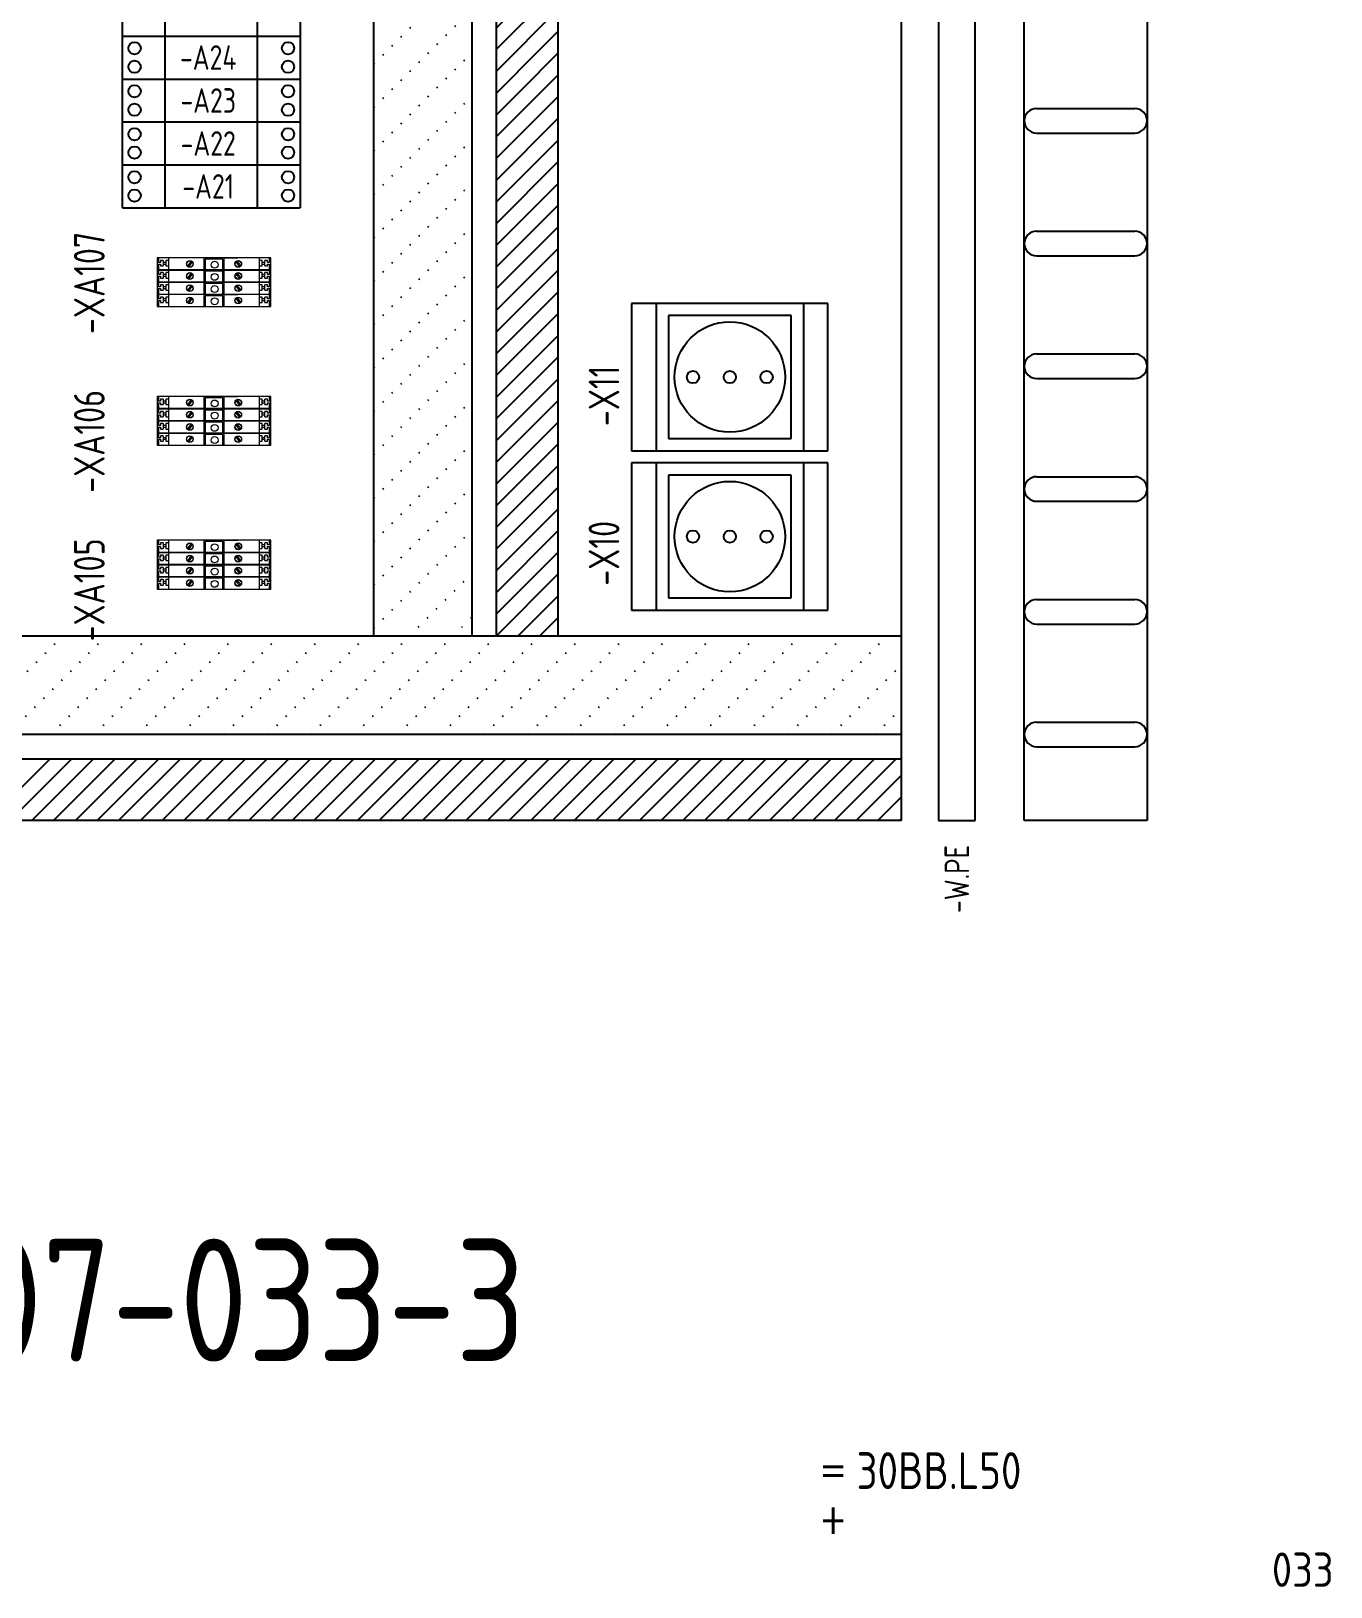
# Model space of a CAD drawing. Extents: x 10 to 610, y -247 to 1644.
# Drawn here: x 308.1 to 414, y 9.6 to 136.3 of the extents above; entities that cross this region are included whole.
import ezdxf
from ezdxf.enums import TextEntityAlignment as Align

# ---------------------------------------------------------------- set-up
doc = ezdxf.new("R2010")
doc.units = 0
doc.header["$LTSCALE"] = 5
doc.header["$MEASUREMENT"] = 0
doc.linetypes.add('DOT15', pattern=[0.1875, 0, -0.1875])
doc.layers.get('0').update_dxf_attribs({"linetype": 'CONTINUOUS'})
doc.layers.add('CART', color=7, linetype='CONTINUOUS')
doc.layers.add('eProC - L2', color=41, linetype='CONTINUOUS', lineweight=20)
doc.styles.add('DIN', font='DIN.shx', dxfattribs={"width": 0.85})
doc.styles.add('N', font='ROMANS', dxfattribs={"width": 0.85, "height": 3})

# ---------------------------------------------------------------- blocks, each defined once
blk = doc.blocks.new('*X15')
at = {"color": 0, "linetype": 'DOT15'}
for p, q in [((287.6, 79), (295.6, 87)), ((291.13, 79), (299.13, 87)), ((294.67, 79), (302.67, 87)), ((298.2, 79), (306.2, 87)), ((301.74, 79), (309.74, 87)), ((305.27, 79), (313.27, 87)), ((308.81, 79), (316.81, 87)), ((312.35, 79), (320.35, 87)), ((315.88, 79), (323.88, 87)), ((319.42, 79), (327.42, 87)), ((322.95, 79), (330.95, 87)), ((326.49, 79), (334.49, 87)), ((330.02, 79), (338.02, 87)), ((333.56, 79), (341.56, 87)), ((337.09, 79), (345.09, 87)), ((340.63, 79), (348.63, 87)), ((344.17, 79), (352.17, 87)), ((347.7, 79), (355.7, 87)), ((351.24, 79), (359.24, 87)), ((354.77, 79), (362.77, 87)), ((358.31, 79), (364, 84.69)), ((361.84, 79), (364, 81.16))]:
    blk.add_line(p, q, dxfattribs=at)
blk = doc.blocks.new('*X2')
at = {"color": 0}
for p, q in [((276.6, 68), (281.6, 73)), ((278.36, 68), (283.36, 73)), ((280.13, 68), (285.13, 73)), ((281.9, 68), (286.9, 73)), ((283.67, 68), (288.67, 73)), ((285.44, 68), (290.44, 73)), ((287.2, 68), (292.2, 73)), ((288.97, 68), (293.97, 73)), ((290.74, 68), (295.74, 73)), ((292.51, 68), (297.51, 73)), ((294.27, 68), (299.27, 73)), ((296.04, 68), (301.04, 73)), ((297.81, 68), (302.81, 73)), ((299.58, 68), (304.58, 73)), ((301.35, 68), (306.35, 73)), ((303.11, 68), (308.11, 73)), ((304.88, 68), (309.88, 73)), ((306.65, 68), (311.65, 73)), ((308.42, 68), (313.42, 73)), ((310.18, 68), (315.18, 73)), ((311.95, 68), (316.95, 73)), ((313.72, 68), (318.72, 73)), ((315.49, 68), (320.49, 73)), ((317.26, 68), (322.26, 73)), ((319.02, 68), (324.02, 73)), ((320.79, 68), (325.79, 73)), ((322.56, 68), (327.56, 73)), ((324.33, 68), (329.33, 73)), ((326.09, 68), (331.09, 73)), ((327.86, 68), (332.86, 73)), ((329.63, 68), (334.63, 73)), ((331.4, 68), (336.4, 73)), ((333.17, 68), (338.17, 73)), ((334.93, 68), (339.93, 73)), ((336.7, 68), (341.7, 73)), ((338.47, 68), (343.47, 73)), ((340.24, 68), (345.24, 73)), ((342, 68), (347, 73)), ((343.77, 68), (348.77, 73)), ((345.54, 68), (350.54, 73)), ((347.31, 68), (351, 71.69)), ((349.07, 68), (351, 69.93)), ((350.84, 68), (351, 68.16))]:
    blk.add_line(p, q, dxfattribs=at)
blk = doc.blocks.new('*X10')
at = {"color": 0, "linetype": 'Continuous'}
for p, q in [((331, 129.47), (334.53, 133)), ((331, 131.24), (332.76, 133)), ((331, 127.71), (336, 132.71)), ((331, 125.94), (336, 130.94)), ((331, 124.17), (336, 129.17)), ((331, 122.4), (336, 127.4)), ((331, 120.64), (336, 125.64)), ((331, 118.87), (336, 123.87)), ((331, 117.1), (336, 122.1)), ((331, 115.33), (336, 120.33)), ((331, 113.56), (336, 118.56)), ((331, 111.8), (336, 116.8)), ((331, 110.03), (336, 115.03)), ((331, 108.26), (336, 113.26)), ((331, 106.49), (336, 111.49)), ((331, 104.73), (336, 109.73)), ((331, 102.96), (336, 107.96)), ((331, 101.19), (336, 106.19)), ((331, 99.42), (336, 104.42)), ((331, 97.65), (336, 102.65)), ((331, 95.89), (336, 100.89)), ((331, 94.12), (336, 99.12)), ((331, 92.35), (336, 97.35)), ((331, 90.58), (336, 95.58)), ((331, 88.82), (336, 93.82)), ((331, 87.05), (336, 92.05)), ((332.72, 87), (336, 90.28)), ((334.49, 87), (336, 88.51))]:
    blk.add_line(p, q, dxfattribs=at)
blk = doc.blocks.new('*X14')
at = {"color": 0, "linetype": 'DOT15'}
for p, q in [((321, 133.62), (329, 141.62)), ((321, 130.08), (329, 138.08)), ((321, 126.55), (329, 134.55)), ((321, 123.01), (329, 131.01)), ((321, 119.47), (329, 127.47)), ((321, 115.94), (329, 123.94)), ((321, 112.4), (329, 120.4)), ((321, 108.87), (329, 116.87)), ((321, 105.33), (329, 113.33)), ((321, 101.8), (329, 109.8)), ((321, 98.26), (329, 106.26)), ((321, 94.73), (329, 102.73)), ((321, 91.19), (329, 99.19)), ((321, 87.65), (329, 95.65)), ((323.88, 87), (329, 92.12)), ((327.42, 87), (329, 88.58))]:
    blk.add_line(p, q, dxfattribs=at)
blk = doc.blocks.new('eProC_Z_BPN2.5')
at = {"layer": 'eProC - L2'}
for p, q in [((0, 0), (0, -50)), ((5.36, 0), (0, 0)), ((5.36, -50), (5.36, 0)), ((2.62, -0.6), (0, -0.6)), ((5.36, -5.06), (0, -5.06)), ((1.79, -1.49), (1.79, -2.68)), ((2.62, -1.49), (1.79, -1.49)), ((4.17, -2.68), (1.79, -2.68)), ((1.79, -3.87), (1.79, -5.06)), ((4.17, -3.87), (1.79, -3.87)), ((2.62, -0.6), (2.62, -1.49)), ((2.62, -2.68), (2.62, -3.87)), ((3.33, -1.49), (3.33, -0.6)), ((5.36, -0.6), (3.33, -0.6)), ((4.17, -1.49), (3.33, -1.49)), ((3.33, -3.87), (3.33, -2.68)), ((4.17, -2.68), (4.17, -1.49)), ((4.17, -5.06), (4.17, -3.87)), ((3.92, -14.95), (1.84, -13.3)), ((3.56, -15.43), (1.46, -13.75)), ((5.36, -35.42), (5.36, -14.58)), ((5.36, -20.54), (5.36, -14.58)), ((5.36, -20.54), (0, -20.54)), ((4.76, -21.13), (0, -21.13)), ((4.76, -28.87), (4.76, -21.13)), ((0, -28.87), (4.76, -28.87)), ((0, -29.46), (5.36, -29.46)), ((5.36, -29.46), (5.36, -35.42)), ((3.56, -34.57), (1.46, -36.25)), ((3.92, -35.05), (1.84, -36.7)), ((0, -44.94), (5.36, -44.94)), ((1.79, -44.94), (1.79, -46.13)), ((1.79, -46.13), (4.17, -46.13)), ((1.79, -47.32), (1.79, -48.51)), ((1.79, -47.32), (4.17, -47.32)), ((2.62, -46.13), (2.62, -47.32)), ((3.33, -47.32), (3.33, -46.13)), ((4.17, -46.13), (4.17, -44.94)), ((4.17, -48.51), (4.17, -47.32)), ((0, -49.4), (2.62, -49.4)), ((0, -50), (5.36, -50)), ((1.79, -48.51), (2.62, -48.51)), ((2.62, -48.51), (2.62, -49.4)), ((3.33, -48.51), (4.17, -48.51)), ((3.33, -49.4), (3.33, -48.51)), ((3.33, -49.4), (5.36, -49.4))]:
    blk.add_line(p, q, dxfattribs=at)
for centre, radius in [((2.68, -14.38), 1.49), ((2.68, -14.38), 1.37), ((2.31, -25.27), 1.5), ((2.68, -35.62), 1.49), ((2.68, -35.62), 1.37)]:
    blk.add_circle(centre, radius, dxfattribs=at)

msp = doc.modelspace()

# ---------------------------------------------------------------- linework, layer by layer
at = {"color": 6}
for p, q in [((379, 72), (379, 246)), ((382, 246), (382, 72)), ((385, 72), (385, 246)), ((389, 72), (389, 246)), ((399, 246), (399, 72)), ((379, 72), (39, 72)), ((382, 72), (385, 72)), ((399, 72), (389, 72))]:
    msp.add_line(p, q, dxfattribs=at)
for p, q in [((336, 87), (336, 230)), ((344, 87), (344, 230)), ((315.5, 135.9), (315.5, 139.4)), ((319, 135.9), (319, 139.4)), ((326.5, 139.4), (326.5, 135.9)), ((330, 139.4), (330, 135.9)), ((315.5, 135.9), (330, 135.9)), ((315.5, 132.4), (315.5, 135.9)), ((319, 132.4), (319, 135.9)), ((326.5, 135.9), (326.5, 132.4)), ((330, 135.9), (330, 132.4)), ((315.5, 132.4), (330, 132.4)), ((315.5, 128.9), (315.5, 132.4)), ((319, 128.9), (319, 132.4)), ((326.5, 132.4), (326.5, 128.9)), ((330, 132.4), (330, 128.9)), ((390, 130), (398, 130)), ((315.5, 128.9), (330, 128.9)), ((315.5, 125.4), (315.5, 128.9)), ((319, 125.4), (319, 128.9)), ((326.5, 128.9), (326.5, 125.4)), ((330, 128.9), (330, 125.4)), ((390, 128), (398, 128)), ((315.5, 125.4), (330, 125.4)), ((315.5, 121.9), (315.5, 125.4)), ((319, 121.9), (319, 125.4)), ((326.5, 125.4), (326.5, 121.9)), ((330, 125.4), (330, 121.9)), ((315.5, 121.9), (330, 121.9)), ((390, 120), (398, 120)), ((390, 118), (398, 118)), ((359, 114.12), (359, 102.12)), ((371, 114.12), (371, 102.12)), ((390, 110), (398, 110)), ((390, 108), (398, 108)), ((359, 101.12), (359, 89.12)), ((371, 101.12), (371, 89.12)), ((390, 100), (398, 100)), ((390, 98), (398, 98)), ((390, 90), (398, 90)), ((390, 88), (398, 88)), ((379, 87), (87, 87)), ((390, 80), (398, 80)), ((379, 79), (87, 79)), ((390, 78), (398, 78)), ((379, 77), (39, 77))]:
    msp.add_line(p, q)
at = {"linetype": 'Continuous'}
for p, q in [((346, 87), (346, 230)), ((351, 230), (351, 87))]:
    msp.add_line(p, q, dxfattribs=at)
at = {"color": 2}
for p, q in [((357, 114.12), (357, 102.12)), ((373, 114.12), (357, 114.12)), ((373, 102.12), (373, 114.12)), ((357, 102.12), (373, 102.12)), ((373, 101.12), (357, 101.12)), ((357, 101.12), (357, 89.12)), ((373, 89.12), (373, 101.12)), ((357, 89.12), (373, 89.12))]:
    msp.add_line(p, q, dxfattribs=at)
at = {"color": 7}
for p, q in [((360, 113.12), (360, 103.12)), ((370, 113.12), (360, 113.12)), ((370, 103.12), (370, 113.12)), ((360, 103.12), (370, 103.12)), ((360, 100.12), (360, 90.12)), ((370, 100.12), (360, 100.12)), ((370, 90.12), (370, 100.12)), ((360, 90.12), (370, 90.12))]:
    msp.add_line(p, q, dxfattribs=at)
at = {"color": 1}
for centre in [(316.5, 134.9), (329, 134.9), (316.5, 133.4), (329, 133.4), (316.5, 131.4), (329, 131.4), (316.5, 129.9), (329, 129.9), (316.5, 127.9), (329, 127.9), (316.5, 126.4), (329, 126.4), (316.5, 124.4), (329, 124.4), (316.5, 122.9), (329, 122.9)]:
    msp.add_circle(centre, 0.5, dxfattribs=at)
at = {"color": 2}
for centre in [(365, 108.12), (365, 95.12)]:
    msp.add_circle(centre, 4.5, dxfattribs=at)
for centre in [(362, 108.12), (365, 108.12), (368, 108.12), (362, 95.12), (365, 95.12), (368, 95.12)]:
    msp.add_circle(centre, 0.5)
for centre, start, end in [((390, 129), 90, 270), ((398, 129), 270, 90), ((390, 119), 90, 270), ((398, 119), 270, 90), ((390, 109), 90, 270), ((398, 109), 270, 90), ((390, 99), 90, 270), ((398, 99), 270, 90), ((390, 89), 90, 270), ((398, 89), 270, 90), ((390, 79), 90, 270), ((398, 79), 270, 90)]:
    msp.add_arc(centre, 1, start, end)

# ---------------------------------------------------------------- block references
at = {"linetype": 'DOT15'}
for name in ['*X14', '*X15']:
    msp.add_blockref(name, (15, 0), dxfattribs=at)
at = {"linetype": 'Continuous'}
for p in [(15, 46), (15, 0)]:
    msp.add_blockref('*X10', p, dxfattribs=at)
at = {"color": 4, "xscale": 0.1856697472383841, "yscale": 0.1856697472383841, "zscale": 0.1856697472383841, "rotation": 90}
for p in [(318.33, 116.84), (318.33, 115.85), (318.33, 114.86), (318.33, 113.86), (318.33, 105.54), (318.33, 104.55), (318.33, 103.55), (318.33, 102.56), (318.33, 93.83), (318.33, 92.83), (318.33, 91.84), (318.33, 90.84)]:
    msp.add_blockref('eProC_Z_BPN2.5', p, dxfattribs=at)
msp.add_blockref('*X2', (28, 4))

# ---------------------------------------------------------------- texts
at = {"linetype": 'DOT15', "style": 'DIN', "width": 0.8}
for s, p in [('-A24', (322.5, 133.15)), ('-A23', (322.5, 129.65)), ('-A22', (322.5, 126.15)), ('-A21', (322.5, 122.65))]:
    msp.add_text(s, height=2, dxfattribs=at).set_placement(p, align=Align.CENTER)
at = {"style": 'DIN', "width": 0.8}
for s, p in [('-XA107', (314.06, 115.79)), ('-XA106', (314.06, 102.88)), ('-XA105', (314.06, 90.78))]:
    msp.add_text(s, height=2.5, rotation=90, dxfattribs=at).set_placement(p, align=Align.CENTER)
for s, p in [('-X11', (356, 104.12)), ('-X10', (356, 91.12))]:
    msp.add_text(s, height=2.5, rotation=90, dxfattribs=at).set_placement(p)
msp.add_text('-W.PE', height=2, rotation=90, dxfattribs=at).set_placement((384.5, 70), align=Align.RIGHT)
at = {"color": 2, "insert": (256.92, 37.92), "char_height": 10, "width": 111.0411, "attachment_point": 1, "style": 'DIN'}
msp.add_mtext('626.16E-007-033-3', dxfattribs=at)
at = {"layer": 'CART', "color": 3, "style": 'N', "width": 0.85}
for s, p in [('=', (372.24, 17.91)), ('+', (372.24, 13.87))]:
    msp.add_text(s, height=2.5, dxfattribs=at).set_placement(p)
at = {"layer": 'CART', "color": 3, "style": 'DIN', "width": 0.85}
msp.add_attdef('30BB.L50', text='', height=3, dxfattribs=at).set_placement((375.33, 16.63), align=Align.BOTTOM_LEFT)
at = {"layer": 'CART', "color": 2, "style": 'DIN', "width": 0.9, "flags": 1}
msp.add_attdef('033', text='', height=2.8, dxfattribs=at).set_placement((414.2, 9.56), align=Align.RIGHT)

doc.saveas('drawing.dxf')
